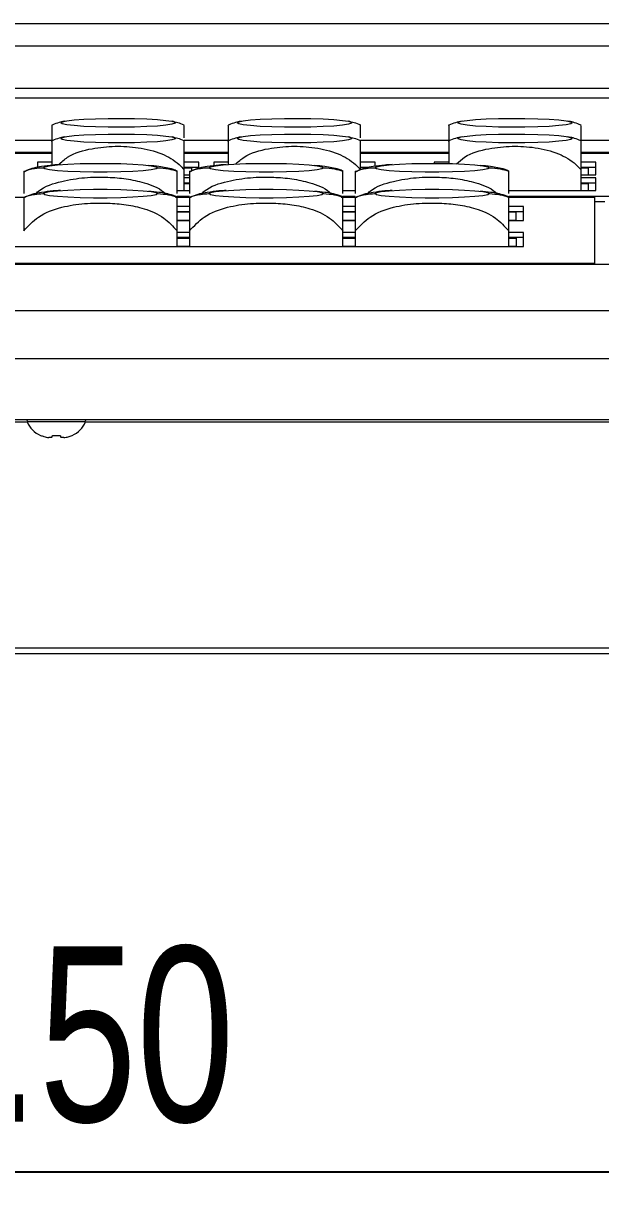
# Model space of a CAD drawing. Header units: millimetres. Extents: x 34 to 261, y 11 to 208.
# Drawn here: x 76.85 to 89.93, y 10.83 to 37.68 of the extents above; entities that cross this region are included whole.
import ezdxf

# ---------------------------------------------------------------- set-up
doc = ezdxf.new("R2010")
doc.units = ezdxf.units.MM
doc.styles.add('SLDTEXTSTYLE0', font='TXT', dxfattribs={"width": 0.75})
doc.dimstyles.new('SLDDIMSTYLE1', dxfattribs={"dimtxt": 3.96875, "dimasz": 3.302, "dimexe": 0, "dimexo": 0.0625, "dimgap": 0.992188, "dimtad": 1, "dimlfac": 5, "dimrnd": 1e-09, "dimzin": 4, "dimdsep": 46, "dimtxsty": 'SLDTEXTSTYLE0', "dimsah": 1, "dimcen": 0.09, "dimadec": 0, "dimazin": 1, "dimtfac": 1, "dimtofl": 0, "dimtmove": 0, "dimatfit": 3, "dimfxl": 1, "dimfrac": 2, "dimtolj": 1, "dimtzin": 12, "dimarcsym": 0})

# ---------------------------------------------------------------- blocks, each defined once
blk = doc.blocks.new('_D_1')
for p, q in [((37.543, 22.878), (37.543, 10.832)), ((117.643, 22.878), (117.643, 10.832)), ((117.643, 11.651), (37.543, 11.651))]:
    blk.add_line(p, q)
for points in [[(37.543, 11.651), (40.845, 11.143), (40.845, 12.159)], [(117.643, 11.651), (114.341, 12.159), (114.341, 11.143)]]:
    blk.add_solid(points)
at = {"insert": (69.453, 16.767), "char_height": 3.9688, "attachment_point": 1, "style": 'SLDTEXTSTYLE0'}
blk.add_mtext('400.50', dxfattribs=at)

msp = doc.modelspace()

# ---------------------------------------------------------------- linework, layer by layer
at = {"color": 7, "linetype": 'Continuous', "lineweight": 15}
for p, q in [((92.1919, 37.6777), (47.7619, 37.6777)), ((77.4919, 34.7587), (76.4919, 34.7587)), ((76.4919, 34.7402), (77.4919, 34.7402)), ((81.4919, 34.7587), (80.4919, 34.7587)), ((80.4919, 34.7402), (81.4919, 34.7402)), ((80.4919, 34.3629), (80.4919, 34.7181)), ((86.4919, 34.7587), (84.4919, 34.7587)), ((84.4919, 34.7402), (86.4919, 34.7402)), ((84.4919, 34.5209), (84.4919, 34.7181)), ((90.4919, 34.7587), (89.4919, 34.7587)), ((89.4919, 34.7402), (90.4919, 34.7402)), ((89.4919, 34.3629), (89.4919, 34.7181)), ((77.1619, 34.5363), (77.1619, 34.4142)), ((77.4919, 34.5363), (77.1619, 34.5363)), ((80.8219, 34.5363), (80.4919, 34.5363)), ((80.8219, 34.4167), (80.4919, 34.4167)), ((80.6619, 34.4043), (80.4919, 34.4043)), ((80.4919, 33.8985), (80.4919, 34.3629)), ((80.6619, 34.3399), (80.6619, 34.4043)), ((80.8219, 34.387), (80.8219, 34.5363)), ((81.1619, 34.5363), (81.1619, 34.4585)), ((81.4919, 34.5363), (81.1619, 34.5363)), ((84.8219, 34.5363), (84.4919, 34.5363)), ((84.6909, 34.4167), (84.4919, 34.4167)), ((84.8219, 34.4454), (84.8219, 34.5363)), ((86.4919, 34.5363), (86.1619, 34.5363)), ((86.1619, 34.5363), (86.1619, 34.5132)), ((89.8219, 34.5363), (89.4919, 34.5363)), ((89.8219, 34.4167), (89.4919, 34.4167)), ((89.6619, 34.4043), (89.4919, 34.4043)), ((89.4919, 33.8985), (89.4919, 34.3629)), ((89.6619, 34.2537), (89.6619, 34.4043)), ((89.8219, 34.2537), (89.8219, 34.5363)), ((80.4919, 34.2537), (80.6119, 34.2537)), ((80.6119, 34.1811), (80.4919, 34.1811)), ((89.4919, 34.2537), (89.8219, 34.2537)), ((89.8219, 34.1811), (89.4919, 34.1811)), ((89.8219, 33.8985), (89.8219, 34.1811)), ((80.3319, 33.8985), (80.6119, 33.8985)), ((80.6119, 34.0615), (80.4919, 34.0615)), ((80.6119, 34.0491), (80.4919, 34.0491)), ((84.0919, 33.8985), (84.3719, 33.8985)), ((87.8519, 33.8985), (89.8219, 33.8985)), ((89.8219, 34.0615), (89.4919, 34.0615)), ((89.6619, 34.0491), (89.4919, 34.0491)), ((89.6619, 33.8985), (89.6619, 34.0491)), ((76.5319, 33.7449), (76.8869, 33.7449)), ((80.2919, 33.7449), (80.6469, 33.7449)), ((80.6119, 33.7634), (80.3319, 33.7634)), ((80.3319, 33.571), (80.3319, 33.6765)), ((80.3319, 33.2159), (80.3319, 33.571)), ((84.0519, 33.7449), (84.4069, 33.7449)), ((84.3719, 33.7634), (84.0919, 33.7634)), ((84.0919, 33.571), (84.0919, 33.6765)), ((84.0919, 33.2159), (84.0919, 33.571)), ((87.8294, 33.7449), (89.7919, 33.7449)), ((93.0919, 33.7634), (87.8519, 33.7634)), ((87.8519, 33.571), (87.8519, 33.6765)), ((89.7919, 33.7449), (89.7919, 32.2438)), ((90.0319, 33.6437), (89.7919, 33.6437)), ((80.6119, 33.5356), (80.3319, 33.5356)), ((80.6119, 33.416), (80.3319, 33.416)), ((80.6119, 33.4036), (80.3319, 33.4036)), ((84.3719, 33.5356), (84.0919, 33.5356)), ((84.3719, 33.416), (84.0919, 33.416)), ((84.3719, 33.4036), (84.0919, 33.4036)), ((88.1819, 33.5356), (87.8519, 33.5356)), ((88.1819, 33.416), (87.8519, 33.416)), ((88.0219, 33.4036), (87.8519, 33.4036)), ((88.0219, 33.2159), (88.0219, 33.4036)), ((88.1819, 33.2159), (88.1819, 33.5356)), ((80.3319, 33.2241), (80.6119, 33.2241)), ((80.3319, 33.2159), (80.6119, 33.2159)), ((84.0919, 33.2241), (84.3719, 33.2241)), ((84.0919, 33.2159), (84.3719, 33.2159)), ((87.8519, 33.2241), (88.0219, 33.2241)), ((87.8519, 33.2159), (88.1819, 33.2159)), ((80.3319, 32.6291), (80.3319, 32.9841)), ((80.6119, 32.9488), (80.3319, 32.9488)), ((80.6119, 32.8291), (80.3319, 32.8291)), ((80.3319, 32.8168), (80.6119, 32.8168)), ((80.6119, 32.9841), (80.6119, 32.6291)), ((84.0919, 32.6291), (84.0919, 32.9841)), ((84.3719, 32.9488), (84.0919, 32.9488)), ((84.3719, 32.8291), (84.0919, 32.8291)), ((84.0919, 32.8168), (84.3719, 32.8168)), ((84.3719, 32.9841), (84.3719, 32.6291)), ((87.8519, 32.6291), (87.8519, 32.9841)), ((88.1819, 32.9488), (87.8519, 32.9488)), ((88.1819, 32.8291), (87.8519, 32.8291)), ((87.8519, 32.8168), (88.0219, 32.8168)), ((88.0219, 32.8168), (88.0219, 32.6291)), ((88.1819, 32.6291), (88.1819, 32.9488)), ((38.9219, 32.6291), (88.1819, 32.6291)), ((80.3319, 32.6373), (80.6119, 32.6373)), ((84.0919, 32.6373), (84.3719, 32.6373)), ((87.8519, 32.6373), (88.0219, 32.6373)), ((89.7919, 32.2438), (37.3119, 32.2438)), ((37.3119, 32.2253), (117.8719, 32.2253)), ((89.7919, 32.2253), (89.7919, 32.2438)), ((37.3119, 31.1761), (117.8719, 31.1761)), ((117.8719, 30.0842), (37.3119, 30.0842)), ((117.8719, 28.6975), (37.3119, 28.6975)), ((117.4028, 28.6973), (37.7828, 28.6973)), ((77.4919, 28.2975), (77.4187, 28.2975)), ((77.7651, 28.2975), (77.6919, 28.2975)), ((117.2569, 23.5255), (37.9286, 23.5255)), ((117.2569, 23.3975), (37.9286, 23.3975))]:
    msp.add_line(p, q, dxfattribs=at)
at = {"color": 8, "linetype": 'Continuous', "lineweight": 15}
for p, q in [((92.1919, 37.6747), (47.7619, 37.6747)), ((37.3119, 37.1773), (92.9175, 37.1773)), ((96.7919, 36.2077), (37.3119, 36.2077)), ((37.3119, 35.9976), (96.7919, 35.9976)), ((77.4919, 35.028), (76.4919, 35.028)), ((81.4919, 35.028), (80.4919, 35.028)), ((86.4919, 35.028), (84.4919, 35.028)), ((90.4919, 35.028), (89.4919, 35.028)), ((37.7828, 28.6547), (76.9287, 28.6547)), ((78.2555, 28.6556), (76.9284, 28.6556)), ((78.2551, 28.6547), (117.4028, 28.6547))]:
    msp.add_line(p, q, dxfattribs=at)
at = {"color": 7, "linetype": 'Continuous', "lineweight": 15, "flags": 128}
for points in [[(77.6919, 35.4321), (77.727, 35.4552), (77.8302, 35.4771), (77.9961, 35.4966), (78.2156, 35.5126), (78.477, 35.5243), (78.7662, 35.531), (79.0675, 35.5323), (79.3648, 35.5283), (79.6419, 35.519), (79.884, 35.5051), (80.0781, 35.4873), (80.2135, 35.4664), (80.2831, 35.4438), (80.2831, 35.4204), (80.2135, 35.3978), (80.0781, 35.3769), (79.884, 35.3591), (79.6419, 35.3452), (79.3648, 35.3359), (79.0675, 35.3319), (78.7662, 35.3332), (78.477, 35.3399), (78.2156, 35.3516), (77.9961, 35.3676), (77.8302, 35.387), (77.727, 35.4089), (77.6919, 35.4321)], [(81.6919, 35.4321), (81.727, 35.4552), (81.8302, 35.4771), (81.9961, 35.4966), (82.2156, 35.5126), (82.477, 35.5243), (82.7662, 35.531), (83.0675, 35.5323), (83.3648, 35.5283), (83.6419, 35.519), (83.884, 35.5051), (84.0781, 35.4873), (84.2135, 35.4664), (84.2831, 35.4438), (84.2831, 35.4204), (84.2135, 35.3978), (84.0781, 35.3769), (83.884, 35.3591), (83.6419, 35.3452), (83.3648, 35.3359), (83.0675, 35.3319), (82.7662, 35.3332), (82.477, 35.3399), (82.2156, 35.3516), (81.9961, 35.3676), (81.8302, 35.387), (81.727, 35.4089), (81.6919, 35.4321)], [(89.2919, 35.4321), (89.2569, 35.4089), (89.1536, 35.387), (88.9878, 35.3676), (88.7682, 35.3516), (88.5068, 35.3399), (88.2177, 35.3332), (87.9163, 35.3319), (87.6191, 35.3359), (87.3419, 35.3452), (87.0998, 35.3591), (86.9058, 35.3769), (86.7703, 35.3978), (86.7007, 35.4204), (86.7007, 35.4438), (86.7703, 35.4664), (86.9058, 35.4873), (87.0998, 35.5051), (87.3419, 35.519), (87.6191, 35.5283), (87.9163, 35.5323), (88.2177, 35.531), (88.5068, 35.5243), (88.7682, 35.5126), (88.9878, 35.4966), (89.1536, 35.4771), (89.2569, 35.4552), (89.2919, 35.4321)], [(77.6919, 35.0769), (77.727, 35.1001), (77.8302, 35.122), (77.9961, 35.1414), (78.2156, 35.1574), (78.477, 35.1691), (78.7662, 35.1758), (79.0675, 35.1771), (79.3648, 35.1731), (79.6419, 35.1638), (79.884, 35.1499), (80.0781, 35.1321), (80.2135, 35.1112), (80.2831, 35.0886), (80.2831, 35.0653), (80.2135, 35.0426), (80.0781, 35.0218), (79.884, 35.0039), (79.6419, 34.99), (79.3648, 34.9807), (79.0675, 34.9767), (78.7662, 34.9781), (78.477, 34.9847), (78.2156, 34.9964), (77.9961, 35.0124), (77.8302, 35.0319), (77.727, 35.0538), (77.6919, 35.0769)], [(81.6919, 35.0769), (81.727, 35.1001), (81.8302, 35.122), (81.9961, 35.1414), (82.2156, 35.1574), (82.477, 35.1691), (82.7662, 35.1758), (83.0675, 35.1771), (83.3648, 35.1731), (83.6419, 35.1638), (83.884, 35.1499), (84.0781, 35.1321), (84.2135, 35.1112), (84.2831, 35.0886), (84.2831, 35.0653), (84.2135, 35.0426), (84.0781, 35.0218), (83.884, 35.0039), (83.6419, 34.99), (83.3648, 34.9807), (83.0675, 34.9767), (82.7662, 34.9781), (82.477, 34.9847), (82.2156, 34.9964), (81.9961, 35.0124), (81.8302, 35.0319), (81.727, 35.0538), (81.6919, 35.0769)], [(89.2919, 35.0769), (89.2569, 35.0538), (89.1536, 35.0319), (88.9878, 35.0124), (88.7682, 34.9964), (88.5068, 34.9847), (88.2177, 34.9781), (87.9163, 34.9767), (87.6191, 34.9807), (87.3419, 34.99), (87.0998, 35.0039), (86.9058, 35.0218), (86.7703, 35.0426), (86.7007, 35.0653), (86.7007, 35.0886), (86.7703, 35.1112), (86.9058, 35.1321), (87.0998, 35.1499), (87.3419, 35.1638), (87.6191, 35.1731), (87.9163, 35.1771), (88.2177, 35.1758), (88.5068, 35.1691), (88.7682, 35.1574), (88.9878, 35.1414), (89.1536, 35.122), (89.2569, 35.1001), (89.2919, 35.0769)], [(77.2919, 34.4129), (77.3297, 34.4369), (77.4408, 34.4595), (77.6189, 34.4794), (77.8534, 34.4955), (78.1309, 34.5067), (78.4352, 34.5125), (78.7486, 34.5125), (79.0529, 34.5067), (79.3304, 34.4955), (79.565, 34.4794), (79.743, 34.4595), (79.8542, 34.4369), (79.8919, 34.4129)], [(79.8919, 34.4129), (79.8542, 34.3888), (79.743, 34.3662), (79.565, 34.3463), (79.3304, 34.3303), (79.0529, 34.319), (78.7486, 34.3132), (78.4352, 34.3132), (78.1309, 34.319), (77.8534, 34.3303), (77.6189, 34.3463), (77.4408, 34.3662), (77.3297, 34.3888), (77.2919, 34.4129)], [(81.0519, 34.4129), (81.0897, 34.4369), (81.2008, 34.4595), (81.3789, 34.4794), (81.6134, 34.4955), (81.8909, 34.5067), (82.1952, 34.5125), (82.5086, 34.5125), (82.8129, 34.5067), (83.0904, 34.4955), (83.325, 34.4794), (83.503, 34.4595), (83.6142, 34.4369), (83.6519, 34.4129)], [(83.6519, 34.4129), (83.6142, 34.3888), (83.503, 34.3662), (83.325, 34.3463), (83.0904, 34.3303), (82.8129, 34.319), (82.5086, 34.3132), (82.1952, 34.3132), (81.8909, 34.319), (81.6134, 34.3303), (81.3789, 34.3463), (81.2008, 34.3662), (81.0897, 34.3888), (81.0519, 34.4129)], [(84.8119, 34.4129), (84.8497, 34.4369), (84.9608, 34.4595), (85.1389, 34.4794), (85.3734, 34.4955), (85.6509, 34.5067), (85.9552, 34.5125), (86.2686, 34.5125), (86.5729, 34.5067), (86.8504, 34.4955), (87.085, 34.4794), (87.263, 34.4595), (87.3742, 34.4369), (87.4119, 34.4129)], [(87.4119, 34.4129), (87.3742, 34.3888), (87.263, 34.3662), (87.085, 34.3463), (86.8504, 34.3303), (86.5729, 34.319), (86.2686, 34.3132), (85.9552, 34.3132), (85.6509, 34.319), (85.3734, 34.3303), (85.1389, 34.3463), (84.9608, 34.3662), (84.8497, 34.3888), (84.8119, 34.4129)], [(77.2919, 33.826), (77.3297, 33.8501), (77.4408, 33.8727), (77.6189, 33.8926), (77.8534, 33.9086), (78.1309, 33.9199), (78.4352, 33.9257), (78.7486, 33.9257), (79.0529, 33.9199), (79.3304, 33.9086), (79.565, 33.8926), (79.743, 33.8727), (79.8542, 33.8501), (79.8919, 33.826)], [(79.8919, 33.826), (79.8542, 33.802), (79.743, 33.7794), (79.565, 33.7595), (79.3304, 33.7434), (79.0529, 33.7322), (78.7486, 33.7264), (78.4352, 33.7264), (78.1309, 33.7322), (77.8534, 33.7434), (77.6189, 33.7595), (77.4408, 33.7794), (77.3297, 33.802), (77.2919, 33.826)], [(81.0519, 33.826), (81.0897, 33.8501), (81.2008, 33.8727), (81.3789, 33.8926), (81.6134, 33.9086), (81.8909, 33.9199), (82.1952, 33.9257), (82.5086, 33.9257), (82.8129, 33.9199), (83.0904, 33.9086), (83.325, 33.8926), (83.503, 33.8727), (83.6142, 33.8501), (83.6519, 33.826)], [(83.6519, 33.826), (83.6142, 33.802), (83.503, 33.7794), (83.325, 33.7595), (83.0904, 33.7434), (82.8129, 33.7322), (82.5086, 33.7264), (82.1952, 33.7264), (81.8909, 33.7322), (81.6134, 33.7434), (81.3789, 33.7595), (81.2008, 33.7794), (81.0897, 33.802), (81.0519, 33.826)], [(84.8119, 33.826), (84.8497, 33.8501), (84.9608, 33.8727), (85.1389, 33.8926), (85.3734, 33.9086), (85.6509, 33.9199), (85.9552, 33.9257), (86.2686, 33.9257), (86.5729, 33.9199), (86.8504, 33.9086), (87.085, 33.8926), (87.263, 33.8727), (87.3742, 33.8501), (87.4119, 33.826)], [(87.4119, 33.826), (87.3742, 33.802), (87.263, 33.7794), (87.085, 33.7595), (86.8504, 33.7434), (86.5729, 33.7322), (86.2686, 33.7264), (85.9552, 33.7264), (85.6509, 33.7322), (85.3734, 33.7434), (85.1389, 33.7595), (84.9608, 33.7794), (84.8497, 33.802), (84.8119, 33.826)]]:
    msp.add_lwpolyline(points, dxfattribs=at)
at = {"color": 7, "linetype": 'Continuous', "lineweight": 15}
for centre, radius, start, end in [((76.9559, 28.6675), 0.03, 96.83443, 203.50805), ((77.4856, 28.898), 0.6077, 203.50805, 245.25107), ((77.6982, 28.898), 0.6077, 294.76082, 336.49195), ((78.228, 28.6675), 0.03, 336.49195, 83.16557)]:
    msp.add_arc(centre, radius, start, end, dxfattribs=at)
for points, knots in [([(77.7834, 35.4676), (77.7525, 35.4612), (77.6778, 35.4457), (77.5737, 35.4152), (77.5056, 35.3828), (77.4877, 35.3743)], [0, 0, 0, 0, 0.3423764, 0.8271378, 1, 1, 1, 1]), ([(80.4938, 35.3779), (80.4931, 35.3783), (80.4443, 35.403), (80.3463, 35.4334), (80.2595, 35.455), (80.2169, 35.4656)], [0, 0, 0, 0, 0.007551, 0.5130083, 1, 1, 1, 1]), ([(81.7834, 35.4676), (81.7525, 35.4612), (81.6778, 35.4457), (81.5737, 35.4152), (81.5056, 35.3828), (81.4877, 35.3743)], [0, 0, 0, 0, 0.3423764, 0.8271378, 1, 1, 1, 1]), ([(84.4938, 35.3779), (84.4931, 35.3783), (84.4443, 35.403), (84.3463, 35.4334), (84.2595, 35.455), (84.2169, 35.4656)], [0, 0, 0, 0, 0.007551, 0.5130083, 1, 1, 1, 1]), ([(86.7955, 35.4709), (86.7459, 35.4595), (86.651, 35.4378), (86.5398, 35.4038), (86.4879, 35.3769), (86.4863, 35.3761)], [0, 0, 0, 0, 0.5151386, 0.9852258, 1, 1, 1, 1]), ([(89.4929, 35.3762), (89.4787, 35.383), (89.417, 35.4124), (89.3111, 35.4439), (89.2301, 35.462), (89.1912, 35.4707)], [0, 0, 0, 0, 0.1347067, 0.5851286, 1, 1, 1, 1]), ([(77.4919, 35.3652), (77.4919, 35.3687), (77.4919, 35.3772), (77.4919, 35.3204), (77.4919, 35.2319), (77.4919, 35.0952), (77.4919, 35.028)], [0, 0, 0, 0, 0.1883956, 0.4586744, 0.7335793, 1, 1, 1, 1]), ([(80.4919, 35.0889), (80.4919, 35.1562), (80.4919, 35.3119), (80.4919, 35.3709), (80.4919, 35.3733), (80.4919, 35.3741)], [0, 0, 0, 0, 0.3432486, 0.7941242, 1, 1, 1, 1]), ([(81.4919, 35.3652), (81.4919, 35.3687), (81.4919, 35.3772), (81.4919, 35.3204), (81.4919, 35.2319), (81.4919, 35.0952), (81.4919, 35.028)], [0, 0, 0, 0, 0.18839563, 0.45867438, 0.73357926, 1, 1, 1, 1]), ([(84.4919, 35.0889), (84.4919, 35.1562), (84.4919, 35.3119), (84.4919, 35.3709), (84.4919, 35.3733), (84.4919, 35.3741)], [0, 0, 0, 0, 0.3432511, 0.794125, 1, 1, 1, 1]), ([(86.4919, 35.3652), (86.4919, 35.3687), (86.4919, 35.3771), (86.4919, 35.3203), (86.4919, 35.2319), (86.4919, 35.0952), (86.4919, 35.028)], [0, 0, 0, 0, 0.1866846, 0.4575331, 0.7330176, 1, 1, 1, 1]), ([(89.4919, 34.7181), (89.4919, 34.8319), (89.4919, 35.0915), (89.4919, 35.2898), (89.4919, 35.3726), (89.4919, 35.3738), (89.4919, 35.3741)], [0, 0, 0, 0, 0.2401066, 0.547275, 0.8572079, 1, 1, 1, 1]), ([(77.7834, 35.1124), (77.7525, 35.106), (77.6778, 35.0905), (77.5737, 35.06), (77.5056, 35.0276), (77.4877, 35.0191)], [0, 0, 0, 0, 0.3423764, 0.8271378, 1, 1, 1, 1]), ([(77.4919, 35.01), (77.4919, 35.0134), (77.4919, 35.0216), (77.4919, 34.9676), (77.4919, 34.8587), (77.4919, 34.6984), (77.4919, 34.5237), (77.4919, 34.4703)], [0, 0, 0, 0, 0.1544045, 0.3759183, 0.6012237, 0.8780763, 1, 1, 1, 1]), ([(77.6384, 34.4816), (77.7059, 34.542), (77.9199, 34.7339), (78.3829, 34.8561), (78.9237, 34.9133), (79.4604, 34.8812), (79.9628, 34.7614), (80.3111, 34.558), (80.4538, 34.404), (80.4919, 34.3629)], [0, 0, 0, 0, 0.08741558, 0.2774049, 0.4475435, 0.61781428, 0.79606763, 0.94559635, 1, 1, 1, 1]), ([(80.4938, 35.0227), (80.4931, 35.0231), (80.4443, 35.0478), (80.3463, 35.0782), (80.2595, 35.0998), (80.2169, 35.1105)], [0, 0, 0, 0, 0.007551, 0.5130083, 1, 1, 1, 1]), ([(80.4919, 34.3629), (80.4919, 34.4768), (80.4919, 34.7363), (80.4919, 34.9346), (80.4919, 35.0174), (80.4919, 35.0185), (80.4919, 35.0189)], [0, 0, 0, 0, 0.24041258, 0.54797242, 0.8583002, 1, 1, 1, 1]), ([(81.7834, 35.1124), (81.7525, 35.106), (81.6778, 35.0905), (81.5737, 35.06), (81.5056, 35.0276), (81.4877, 35.0191)], [0, 0, 0, 0, 0.3423764, 0.8271378, 1, 1, 1, 1]), ([(81.4919, 35.01), (81.4919, 35.0134), (81.4919, 35.0216), (81.4919, 34.9677), (81.4919, 34.8584), (81.4919, 34.703), (81.4919, 34.5349), (81.4919, 34.4877)], [0, 0, 0, 0, 0.1565654, 0.3811794, 0.609638, 0.8903652, 1, 1, 1, 1]), ([(81.6553, 34.4953), (81.7175, 34.5507), (81.9264, 34.737), (82.3832, 34.8558), (82.9236, 34.9134), (83.4604, 34.8812), (83.9628, 34.7614), (84.3111, 34.558), (84.4538, 34.404), (84.4919, 34.3629)], [0, 0, 0, 0, 0.08092337, 0.27226429, 0.44361327, 0.61509537, 0.79461684, 0.94520932, 1, 1, 1, 1]), ([(84.4938, 35.0227), (84.4931, 35.0231), (84.4443, 35.0478), (84.3463, 35.0782), (84.2595, 35.0998), (84.2169, 35.1105)], [0, 0, 0, 0, 0.007551, 0.5130083, 1, 1, 1, 1]), ([(84.4919, 34.3629), (84.4919, 34.4768), (84.4919, 34.7363), (84.4919, 34.9346), (84.4919, 35.0174), (84.4919, 35.0185), (84.4919, 35.0189)], [0, 0, 0, 0, 0.2404126, 0.5479724, 0.8583002, 1, 1, 1, 1]), ([(86.7955, 35.1157), (86.7459, 35.1043), (86.651, 35.0826), (86.5398, 35.0486), (86.4879, 35.0217), (86.4863, 35.0209)], [0, 0, 0, 0, 0.5151386, 0.9852258, 1, 1, 1, 1]), ([(86.4919, 35.01), (86.4919, 35.0134), (86.4919, 35.0215), (86.4919, 34.9678), (86.4919, 34.8581), (86.4919, 34.7081), (86.4919, 34.5474), (86.4919, 34.507)], [0, 0, 0, 0, 0.1575431, 0.3861123, 0.6185937, 0.9042641, 1, 1, 1, 1]), ([(86.6626, 34.5012), (86.7224, 34.5544), (86.9292, 34.7384), (87.3833, 34.8556), (87.9236, 34.9135), (88.4604, 34.8812), (88.9628, 34.7614), (89.3111, 34.558), (89.4538, 34.404), (89.4919, 34.3629)], [0, 0, 0, 0, 0.07811765, 0.27004269, 0.44191476, 0.61392035, 0.79398986, 0.94504205, 1, 1, 1, 1]), ([(89.4929, 35.021), (89.4787, 35.0278), (89.417, 35.0572), (89.3111, 35.0887), (89.2301, 35.1068), (89.1912, 35.1155)], [0, 0, 0, 0, 0.1347067, 0.5851286, 1, 1, 1, 1]), ([(89.4919, 34.3629), (89.4919, 34.4768), (89.4919, 34.7363), (89.4919, 34.9346), (89.4919, 35.0174), (89.4919, 35.0186), (89.4919, 35.019)], [0, 0, 0, 0, 0.2401066, 0.547275, 0.8572079, 1, 1, 1, 1]), ([(76.8519, 34.3342), (76.9335, 34.3592), (77.0772, 34.4034), (77.2271, 34.41), (77.2919, 34.4129)], [0, 0, 0, 0, 0.5679473, 1, 1, 1, 1]), ([(77.6838, 34.4846), (77.6286, 34.4816), (77.489, 34.4741), (77.2411, 34.439), (76.9971, 34.3954), (76.8736, 34.325), (76.8532, 34.3134)], [0, 0, 0, 0, 0.2110465, 0.5338221, 0.9230608, 1, 1, 1, 1]), ([(80.3338, 34.3378), (80.3041, 34.3495), (80.2101, 34.3866), (80.0782, 34.415), (79.9107, 34.4462), (79.7639, 34.4575), (79.6827, 34.4637)], [0, 0, 0, 0, 0.1236757, 0.3901491, 0.6623734, 1, 1, 1, 1]), ([(79.8919, 34.4129), (79.9748, 34.4083), (80.1248, 34.4001), (80.2679, 34.3546), (80.3319, 34.3342)], [0, 0, 0, 0, 0.5520218, 1, 1, 1, 1]), ([(80.6119, 34.3342), (80.6935, 34.3592), (80.8372, 34.4034), (80.9871, 34.41), (81.0519, 34.4129)], [0, 0, 0, 0, 0.5679473, 1, 1, 1, 1]), ([(81.4438, 34.4846), (81.3886, 34.4816), (81.249, 34.4741), (81.0011, 34.439), (80.7571, 34.3954), (80.6336, 34.325), (80.6132, 34.3134)], [0, 0, 0, 0, 0.2110465, 0.5338221, 0.9230608, 1, 1, 1, 1]), ([(84.0938, 34.3378), (84.0641, 34.3495), (83.9701, 34.3866), (83.8382, 34.415), (83.6707, 34.4462), (83.5239, 34.4575), (83.4427, 34.4637)], [0, 0, 0, 0, 0.1236757, 0.3901491, 0.6623734, 1, 1, 1, 1]), ([(83.6519, 34.4129), (83.7348, 34.4083), (83.8848, 34.4001), (84.0279, 34.3546), (84.0919, 34.3342)], [0, 0, 0, 0, 0.5520218, 1, 1, 1, 1]), ([(84.3719, 34.3342), (84.4535, 34.3592), (84.5972, 34.4034), (84.7471, 34.41), (84.8119, 34.4129)], [0, 0, 0, 0, 0.5679473, 1, 1, 1, 1]), ([(85.2038, 34.4846), (85.1486, 34.4816), (85.009, 34.4741), (84.7611, 34.439), (84.5171, 34.3954), (84.3936, 34.325), (84.3732, 34.3134)], [0, 0, 0, 0, 0.2110465, 0.5338221, 0.9230608, 1, 1, 1, 1]), ([(87.8538, 34.3378), (87.8241, 34.3495), (87.7301, 34.3866), (87.5982, 34.415), (87.4307, 34.4462), (87.2839, 34.4575), (87.2027, 34.4637)], [0, 0, 0, 0, 0.1236757, 0.3901491, 0.6623734, 1, 1, 1, 1]), ([(87.4119, 34.4129), (87.4948, 34.4083), (87.6448, 34.4001), (87.7879, 34.3546), (87.8519, 34.3342)], [0, 0, 0, 0, 0.5520218, 1, 1, 1, 1]), ([(76.8519, 34.3342), (76.8519, 34.3191), (76.8519, 34.2891), (76.8519, 34.1674), (76.8519, 34.0245), (76.8519, 33.8704), (76.8519, 33.83)], [0, 0, 0, 0, 0.2941415, 0.5875674, 0.8919233, 1, 1, 1, 1]), ([(77.1159, 33.8149), (77.1388, 33.837), (77.2997, 33.9927), (77.7016, 34.1116), (78.2317, 34.2017), (78.7238, 34.2039), (79.178, 34.1725), (79.6046, 34.0722), (79.9195, 33.9653), (80.0475, 33.8409), (80.0579, 33.8308)], [0, 0, 0, 0, 0.0308707, 0.2168511, 0.3868005, 0.5572202, 0.6921389, 0.8267218, 0.9859396, 1, 1, 1, 1]), ([(80.3319, 33.8304), (80.3319, 33.856), (80.3319, 34.026), (80.3319, 34.166), (80.3319, 34.29), (80.3319, 34.3193), (80.3319, 34.3342)], [0, 0, 0, 0, 0.0653846, 0.4337233, 0.7143499, 1, 1, 1, 1]), ([(80.6119, 34.3342), (80.6119, 34.3191), (80.6119, 34.2891), (80.6119, 34.1674), (80.6119, 34.0245), (80.6119, 33.8704), (80.6119, 33.83)], [0, 0, 0, 0, 0.2941415, 0.5875674, 0.8919233, 1, 1, 1, 1]), ([(80.8759, 33.8149), (80.8988, 33.837), (81.0597, 33.9927), (81.4616, 34.1116), (81.9917, 34.2017), (82.4838, 34.2039), (82.938, 34.1725), (83.3646, 34.0722), (83.6795, 33.9653), (83.8075, 33.8409), (83.8179, 33.8308)], [0, 0, 0, 0, 0.0308707, 0.2168511, 0.3868005, 0.5572202, 0.6921389, 0.8267218, 0.9859396, 1, 1, 1, 1]), ([(84.0919, 33.8304), (84.0919, 33.856), (84.0919, 34.026), (84.0919, 34.166), (84.0919, 34.29), (84.0919, 34.3193), (84.0919, 34.3342)], [0, 0, 0, 0, 0.0653846, 0.4337233, 0.7143499, 1, 1, 1, 1]), ([(84.3719, 34.3342), (84.3719, 34.3191), (84.3719, 34.2891), (84.3719, 34.1674), (84.3719, 34.0245), (84.3719, 33.8704), (84.3719, 33.83)], [0, 0, 0, 0, 0.294142, 0.58756848, 0.89192499, 1, 1, 1, 1]), ([(84.6359, 33.8149), (84.6588, 33.837), (84.8197, 33.9927), (85.2216, 34.1116), (85.7517, 34.2017), (86.2438, 34.2039), (86.698, 34.1725), (87.1246, 34.0722), (87.4395, 33.9653), (87.5675, 33.8409), (87.5779, 33.8308)], [0, 0, 0, 0, 0.0308707, 0.2168511, 0.3868005, 0.5572202, 0.6921389, 0.8267218, 0.9859396, 1, 1, 1, 1]), ([(87.8519, 33.8304), (87.8519, 33.856), (87.8519, 34.026), (87.8519, 34.166), (87.8519, 34.29), (87.8519, 34.3193), (87.8519, 34.3342)], [0, 0, 0, 0, 0.0653846, 0.4337233, 0.7143499, 1, 1, 1, 1]), ([(76.8519, 33.7473), (76.9335, 33.7724), (77.0772, 33.8165), (77.2271, 33.8232), (77.2919, 33.826)], [0, 0, 0, 0, 0.5679473, 1, 1, 1, 1]), ([(77.6838, 33.8977), (77.6286, 33.8948), (77.4889, 33.8874), (77.2415, 33.8514), (77.0091, 33.813), (76.8962, 33.7501), (76.8869, 33.7449)], [0, 0, 0, 0, 0.2202848, 0.5571894, 0.9634666, 1, 1, 1, 1]), ([(80.3338, 33.7509), (80.3041, 33.7627), (80.2101, 33.7998), (80.0782, 33.8281), (79.9107, 33.8594), (79.7639, 33.8706), (79.6827, 33.8769)], [0, 0, 0, 0, 0.1236757, 0.3901491, 0.6623734, 1, 1, 1, 1]), ([(79.8919, 33.826), (79.9748, 33.8215), (80.1248, 33.8133), (80.2679, 33.7677), (80.3319, 33.7473)], [0, 0, 0, 0, 0.5520218, 1, 1, 1, 1]), ([(80.6119, 33.7473), (80.6935, 33.7724), (80.8372, 33.8165), (80.9871, 33.8232), (81.0519, 33.826)], [0, 0, 0, 0, 0.5679473, 1, 1, 1, 1]), ([(81.4438, 33.8977), (81.3886, 33.8948), (81.249, 33.8873), (81.0011, 33.8522), (80.7571, 33.8085), (80.6336, 33.7381), (80.6132, 33.7265)], [0, 0, 0, 0, 0.2110465, 0.5338221, 0.9230608, 1, 1, 1, 1]), ([(84.0938, 33.7509), (84.0641, 33.7627), (83.9701, 33.7998), (83.8382, 33.8281), (83.6707, 33.8594), (83.5239, 33.8706), (83.4427, 33.8769)], [0, 0, 0, 0, 0.1236757, 0.3901491, 0.6623734, 1, 1, 1, 1]), ([(83.6519, 33.826), (83.7348, 33.8215), (83.8848, 33.8133), (84.0279, 33.7677), (84.0919, 33.7473)], [0, 0, 0, 0, 0.5520218, 1, 1, 1, 1]), ([(84.3719, 33.7473), (84.4535, 33.7724), (84.5972, 33.8165), (84.7471, 33.8232), (84.8119, 33.826)], [0, 0, 0, 0, 0.5679473, 1, 1, 1, 1]), ([(85.2038, 33.8977), (85.1486, 33.8948), (85.0089, 33.8874), (84.7615, 33.8514), (84.5291, 33.813), (84.4162, 33.7501), (84.4069, 33.7449)], [0, 0, 0, 0, 0.2202848, 0.5571894, 0.9634666, 1, 1, 1, 1]), ([(87.8538, 33.7509), (87.8241, 33.7627), (87.7301, 33.7998), (87.5982, 33.8281), (87.4307, 33.8594), (87.2839, 33.8706), (87.2027, 33.8769)], [0, 0, 0, 0, 0.1236757, 0.3901491, 0.6623734, 1, 1, 1, 1]), ([(87.4119, 33.826), (87.4948, 33.8215), (87.6448, 33.8133), (87.7879, 33.7677), (87.8519, 33.7473)], [0, 0, 0, 0, 0.5520218, 1, 1, 1, 1]), ([(76.8519, 33.7473), (76.8519, 33.7319), (76.8519, 33.7012), (76.8519, 33.585), (76.8519, 33.3864), (76.8519, 33.1558), (76.8519, 33.0096), (76.8519, 32.9841)], [0, 0, 0, 0, 0.2392959, 0.4780096, 0.7256154, 0.9522674, 1, 1, 1, 1]), ([(76.8519, 33.6588), (76.8519, 33.6547), (76.8519, 33.63), (76.8519, 33.5979), (76.8519, 33.571)], [0, 0, 0, 0, 0.1622822, 1, 1, 1, 1]), ([(76.8519, 32.9841), (76.9571, 33.0955), (77.195, 33.3474), (77.6973, 33.5309), (78.2327, 33.6132), (78.724, 33.6179), (79.177, 33.5842), (79.6087, 33.4908), (80.0272, 33.3132), (80.2357, 33.088), (80.3319, 32.9841)], [0, 0, 0, 0, 0.1189242, 0.2690534, 0.406242, 0.5438102, 0.6527208, 0.7613603, 0.889886, 1, 1, 1, 1]), ([(80.3319, 32.9841), (80.3319, 33.1036), (80.3319, 33.3739), (80.3319, 33.5837), (80.3319, 33.7021), (80.3319, 33.7322), (80.3319, 33.7473)], [0, 0, 0, 0, 0.2379154, 0.5382584, 0.7670811, 1, 1, 1, 1]), ([(80.6119, 33.7473), (80.6119, 33.7319), (80.6119, 33.7012), (80.6119, 33.585), (80.6119, 33.3864), (80.6119, 33.1558), (80.6119, 33.0096), (80.6119, 32.9841)], [0, 0, 0, 0, 0.2392959, 0.4780096, 0.7256154, 0.9522674, 1, 1, 1, 1]), ([(80.6119, 33.6588), (80.6119, 33.6547), (80.6119, 33.63), (80.6119, 33.5979), (80.6119, 33.571)], [0, 0, 0, 0, 0.1622822, 1, 1, 1, 1]), ([(80.6119, 32.9841), (80.7171, 33.0955), (80.955, 33.3474), (81.4573, 33.5309), (81.9927, 33.6132), (82.484, 33.6179), (82.937, 33.5842), (83.3687, 33.4908), (83.7872, 33.3132), (83.9957, 33.088), (84.0919, 32.9841)], [0, 0, 0, 0, 0.1189242, 0.2690534, 0.406242, 0.5438102, 0.6527208, 0.7613603, 0.889886, 1, 1, 1, 1]), ([(84.0919, 32.9841), (84.0919, 33.1036), (84.0919, 33.3739), (84.0919, 33.5837), (84.0919, 33.7021), (84.0919, 33.7322), (84.0919, 33.7473)], [0, 0, 0, 0, 0.2379154, 0.5382584, 0.7670811, 1, 1, 1, 1]), ([(84.3719, 33.7473), (84.3719, 33.7319), (84.3719, 33.7012), (84.3719, 33.585), (84.3719, 33.3864), (84.3719, 33.1558), (84.3719, 33.0096), (84.3719, 32.9841)], [0, 0, 0, 0, 0.2392959, 0.4780096, 0.7256154, 0.9522674, 1, 1, 1, 1]), ([(84.3719, 33.6588), (84.3719, 33.6547), (84.3719, 33.63), (84.3719, 33.5979), (84.3719, 33.571)], [0, 0, 0, 0, 0.16226, 1, 1, 1, 1]), ([(84.3719, 32.9841), (84.4771, 33.0955), (84.715, 33.3474), (85.2173, 33.5309), (85.7527, 33.6132), (86.244, 33.6179), (86.697, 33.5842), (87.1287, 33.4908), (87.5472, 33.3132), (87.7557, 33.088), (87.8519, 32.9841)], [0, 0, 0, 0, 0.1189242, 0.2690534, 0.406242, 0.5438102, 0.6527208, 0.7613603, 0.889886, 1, 1, 1, 1]), ([(87.8519, 32.9841), (87.8519, 33.1036), (87.8519, 33.3739), (87.8519, 33.5837), (87.8519, 33.7021), (87.8519, 33.7322), (87.8519, 33.7473)], [0, 0, 0, 0, 0.2379154, 0.5382584, 0.7670811, 1, 1, 1, 1]), ([(77.2311, 28.3464), (77.231, 28.3464), (77.2304, 28.346), (77.2328, 28.3476), (77.2349, 28.349)], [0, 0, 0, 0, 0.1339013, 1, 1, 1, 1]), ([(77.2349, 28.349), (77.2472, 28.3439), (77.2719, 28.3335), (77.3149, 28.3192), (77.3638, 28.3062), (77.4004, 28.3004), (77.4187, 28.2975)], [0, 0, 0, 0, 0.2113132, 0.422565, 0.7101265, 1, 1, 1, 1]), ([(77.4919, 28.2975), (77.4926, 28.3029), (77.4935, 28.3111), (77.4988, 28.3306), (77.5042, 28.3429), (77.5069, 28.349)], [0, 0, 0, 0, 0.493334, 0.7455737, 1, 1, 1, 1]), ([(77.5069, 28.349), (77.5229, 28.3482), (77.5549, 28.3464), (77.6118, 28.3458), (77.6524, 28.3478), (77.6769, 28.349)], [0, 0, 0, 0, 0.28314981, 0.56629277, 1, 1, 1, 1]), ([(77.6769, 28.349), (77.6793, 28.3439), (77.6839, 28.3335), (77.6883, 28.3192), (77.691, 28.3062), (77.6916, 28.3004), (77.6919, 28.2975)], [0, 0, 0, 0, 0.2113132, 0.422565, 0.7101265, 1, 1, 1, 1]), ([(77.7651, 28.2975), (77.7963, 28.3029), (77.8435, 28.3111), (77.9045, 28.3306), (77.9341, 28.3429), (77.9489, 28.349)], [0, 0, 0, 0, 0.493334, 0.7455737, 1, 1, 1, 1]), ([(77.9489, 28.349), (77.9503, 28.3481), (77.9527, 28.3465), (77.9528, 28.3464), (77.9528, 28.3464)], [0, 0, 0, 0, 0.5666166, 1, 1, 1, 1])]:
    msp.add_open_spline(points, degree=3, knots=knots, dxfattribs=at)

# ---------------------------------------------------------------- dimensions: what is measured, and where the dimension line sits
dim = msp.add_linear_dim(base=(37.5428, 11.651), p1=(117.6428, 23.6975), p2=(37.5428, 23.6975), dimstyle='SLDDIMSTYLE1')
dim.commit()
dim.dimension.update_dxf_attribs({"geometry": '_D_1', "text_midpoint": (77.5153, 11.651), "dimtype": 160})

doc.saveas('drawing.dxf')
